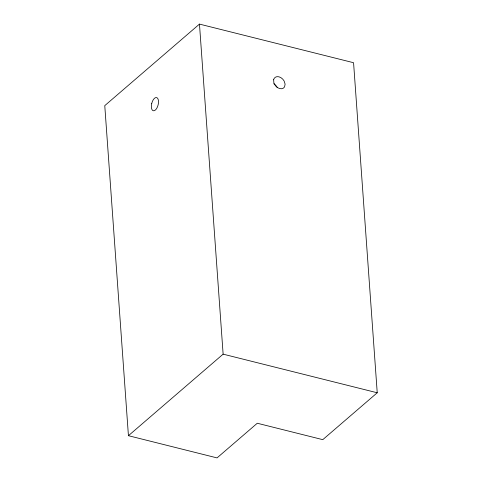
<?xml version="1.0" encoding="UTF-8"?>
<svg xmlns="http://www.w3.org/2000/svg" width="482" height="482" viewBox="0 0 482 482"><rect width="100%" height="100%" fill="white"/><g stroke="black" fill="none" stroke-linecap="round" stroke-linejoin="round"><path stroke-width="0.72" d="M199.47 24.1L104.769 105.636L128.429 435.698L217.039 457.9L257.286 423.244L322.777 439.656L377.231 392.776L353.571 62.72L199.47 24.1L223.13 354.156L128.429 435.698M223.13 354.156L377.231 392.776M277.186 87.483L277.03 87.121A6.796 4.922 49.3 0 0 273.812 83.772M273.643 79.777L273.866 82.826L274.541 84.392A6.796 4.922 49.3 0 0 284.555 86.905L285.115 84.151L284.133 81.006A6.796 4.922 49.3 0 0 274.119 78.5L273.643 79.777M151.74 103.467L151.432 105.197A6.796 3.272 -75.9 0 0 153.764 110.8A6.796 3.272 -75.9 0 0 158.132 104.859L158.439 103.124A6.796 3.272 -75.9 0 0 156.108 97.527A6.796 3.272 -75.9 0 0 151.74 103.467"/></g></svg>
